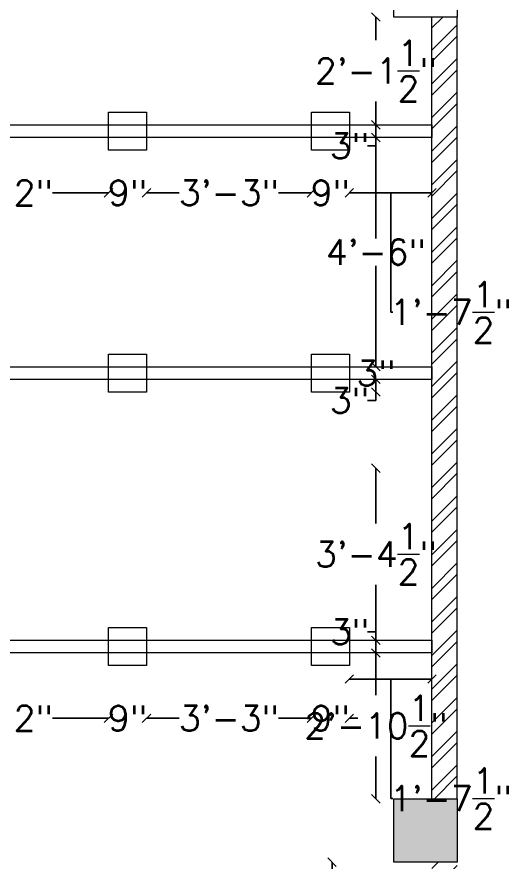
# Model space of a CAD drawing. Header units: inches. Extents: x 111501 to 134888, y 46021 to 52102.
# Drawn here: x 118404.8 to 118522.7, y 48369.1 to 48569 of the extents above; entities that cross this region are included whole.
import ezdxf

# ---------------------------------------------------------------- set-up
doc = ezdxf.new("R2010")
doc.units = ezdxf.units.IN
doc.header["$MEASUREMENT"] = 0
for name, color, linetype, lineweight in [('column', 252, 'Continuous', 9), ('dimension', 250, 'Continuous', 0), ('wall', 7, 'Continuous', 9)]:
    doc.layers.add(name, color=color, linetype=linetype, lineweight=lineweight)
doc.layers.add('false ceiling', color=5, linetype='Continuous')
doc.styles.get("Standard").update_dxf_attribs({"font": 'txt.shx', "height": 6})
doc.dimstyles.new('Standard$0', dxfattribs={"dimtxt": 4, "dimasz": 2, "dimexe": 0.125, "dimexo": 0.125, "dimgap": 0.25, "dimtad": 0, "dimtih": 1, "dimtoh": 1, "dimdec": 1, "dimlfac": -1, "dimzin": 0, "dimdsep": 46, "dimlunit": 4, "dimtxsty": 'Standard', "dimblk": 'OBLIQUE', "dimblk1": 'DOTSMALL', "dimblk2": 'DOTSMALL', "dimcen": 0, "dimse1": 1, "dimse2": 1, "dimadec": 0, "dimazin": 0, "dimtfac": 1, "dimtdec": 1, "dimtofl": 0, "dimtmove": 0, "dimatfit": 3, "dimfxl": 1, "dimtolj": 1, "dimtzin": 0, "dimarcsym": 0})

# ---------------------------------------------------------------- blocks, each defined once
blk = doc.blocks.new('_Oblique')
at = {"color": 0, "linetype": 'ByBlock', "lineweight": -2}
blk.add_line((-0.5, -0.5), (0.5, 0.5), dxfattribs=at)
blk = doc.blocks.new('*D612')
at = {"layer": 'Defpoints', "color": 0, "transparency": 16777216}
for p in [(118499.13, 48569.01), (118489.75, 48543.51), (118499.13, 48543.51)]:
    blk.add_point(p, dxfattribs=at)
at = {"layer": 'dimension', "color": 0, "lineweight": -2, "transparency": 16777216}
for p, q in [((118489.75, 48569.01), (118489.75, 48563.51)), ((118489.75, 48543.51), (118489.75, 48549.01))]:
    blk.add_line(p, q, dxfattribs=at)
at = {"layer": 'dimension', "color": 0, "lineweight": -2, "transparency": 16777216, "xscale": 2, "yscale": 2, "zscale": 2}
for p, rotation in [((118489.75, 48569.01), 90), ((118489.75, 48543.51), 270)]:
    blk.add_blockref('_Oblique', p, dxfattribs=dict(at, rotation=rotation))
at = {"layer": 'dimension', "color": 0, "lineweight": 5, "transparency": 16777216, "insert": (118489.75, 48556.26), "char_height": 6, "attachment_point": 5}
blk.add_mtext('\\A1;2\'-1{\\H1.000000x;\\S1/2;}"', dxfattribs=at)
blk = doc.blocks.new('_DOTSMALL')
at = {"color": 0, "linetype": 'ByBlock', "lineweight": -2, "const_width": 0.5}
blk.add_lwpolyline([(-0.0625, 0, 1), (0.0625, 0, 1)], format="xyb", close=True, dxfattribs=at)
blk = doc.blocks.new('*D613')
at = {"layer": 'Defpoints', "color": 0, "transparency": 16777216}
for p in [(118503.01, 48543.51), (118489.75, 48540.51), (118503.01, 48540.51)]:
    blk.add_point(p, dxfattribs=at)
at = {"layer": 'dimension', "color": 0, "lineweight": -2, "transparency": 16777216}
for p, q in [((118489.75, 48543.51), (118489.75, 48540.51)), ((118489.75, 48540.51), (118489.75, 48538.51)), ((118489.75, 48538.51), (118487.75, 48538.51))]:
    blk.add_line(p, q, dxfattribs=at)
at = {"layer": 'dimension', "color": 0, "lineweight": -2, "transparency": 16777216, "xscale": 2, "yscale": 2, "zscale": 2}
for p, rotation in [((118489.75, 48543.51), 90), ((118489.75, 48540.51), 270)]:
    blk.add_blockref('_Oblique', p, dxfattribs=dict(at, rotation=rotation))
at = {"layer": 'dimension', "color": 0, "lineweight": 5, "transparency": 16777216, "insert": (118483.5, 48538.51), "char_height": 6, "attachment_point": 5}
blk.add_mtext('\\A1;3"', dxfattribs=at)
blk = doc.blocks.new('*D614')
at = {"layer": 'Defpoints', "color": 0, "transparency": 16777216}
for p in [(118501.17, 48486.3), (118489.75, 48483.3), (118499.54, 48483.3)]:
    blk.add_point(p, dxfattribs=at)
at = {"layer": 'dimension', "color": 0, "lineweight": -2, "transparency": 16777216}
for p, q in [((118489.75, 48486.3), (118489.75, 48488.3)), ((118489.75, 48483.3), (118489.75, 48481.3))]:
    blk.add_line(p, q, dxfattribs=at)
at = {"layer": 'dimension', "color": 0, "lineweight": -2, "transparency": 16777216, "xscale": 2, "yscale": 2, "zscale": 2}
for p, rotation in [((118489.75, 48486.3), 270), ((118489.75, 48483.3), 90)]:
    blk.add_blockref('_Oblique', p, dxfattribs=dict(at, rotation=rotation))
at = {"layer": 'dimension', "color": 0, "lineweight": 5, "transparency": 16777216, "insert": (118489.75, 48484.8), "char_height": 6, "attachment_point": 5}
blk.add_mtext('\\A1;3"', dxfattribs=at)
blk = doc.blocks.new('*D615')
at = {"layer": 'Defpoints', "color": 0, "transparency": 16777216}
for p in [(118499.54, 48483.3), (118489.75, 48480.3), (118494.26, 48480.3)]:
    blk.add_point(p, dxfattribs=at)
at = {"layer": 'dimension', "color": 0, "lineweight": -2, "transparency": 16777216}
for p, q in [((118489.75, 48483.3), (118489.75, 48480.3)), ((118489.75, 48480.3), (118489.75, 48478.3)), ((118489.75, 48478.3), (118487.75, 48478.3))]:
    blk.add_line(p, q, dxfattribs=at)
at = {"layer": 'dimension', "color": 0, "lineweight": -2, "transparency": 16777216, "xscale": 2, "yscale": 2, "zscale": 2}
for p, rotation in [((118489.75, 48483.3), 90), ((118489.75, 48480.3), 270)]:
    blk.add_blockref('_Oblique', p, dxfattribs=dict(at, rotation=rotation))
at = {"layer": 'dimension', "color": 0, "lineweight": 5, "transparency": 16777216, "insert": (118483.5, 48478.3), "char_height": 6, "attachment_point": 5}
blk.add_mtext('\\A1;3"', dxfattribs=at)
blk = doc.blocks.new('*D616')
at = {"layer": 'Defpoints', "color": 0, "transparency": 16777216}
for p in [(118494.08, 48462.3), (118489.75, 48421.59), (118495.37, 48421.59)]:
    blk.add_point(p, dxfattribs=at)
at = {"layer": 'dimension', "color": 0, "lineweight": -2, "transparency": 16777216}
for p, q in [((118489.75, 48462.3), (118489.75, 48449.19)), ((118489.75, 48421.59), (118489.75, 48434.69))]:
    blk.add_line(p, q, dxfattribs=at)
at = {"layer": 'dimension', "color": 0, "lineweight": -2, "transparency": 16777216, "xscale": 2, "yscale": 2, "zscale": 2}
for p, rotation in [((118489.75, 48462.3), 90), ((118489.75, 48421.59), 270)]:
    blk.add_blockref('_Oblique', p, dxfattribs=dict(at, rotation=rotation))
at = {"layer": 'dimension', "color": 0, "lineweight": 5, "transparency": 16777216, "insert": (118489.75, 48441.94), "char_height": 6, "attachment_point": 5}
blk.add_mtext('\\A1;3\'-4{\\H1.000000x;\\S1/2;}"', dxfattribs=at)
blk = doc.blocks.new('*D617')
at = {"layer": 'Defpoints', "color": 0, "transparency": 16777216}
for p in [(118499.12, 48418.59), (118489.75, 48384.09), (118499.12, 48384.09)]:
    blk.add_point(p, dxfattribs=at)
at = {"layer": 'dimension', "color": 0, "lineweight": -2, "transparency": 16777216}
for p, q in [((118489.75, 48418.59), (118489.75, 48408.59)), ((118489.75, 48384.09), (118489.75, 48394.09))]:
    blk.add_line(p, q, dxfattribs=at)
at = {"layer": 'dimension', "color": 0, "lineweight": -2, "transparency": 16777216, "xscale": 2, "yscale": 2, "zscale": 2}
for p, rotation in [((118489.75, 48418.59), 90), ((118489.75, 48384.09), 270)]:
    blk.add_blockref('_Oblique', p, dxfattribs=dict(at, rotation=rotation))
at = {"layer": 'dimension', "color": 0, "lineweight": 5, "transparency": 16777216, "insert": (118489.75, 48401.34), "char_height": 6, "attachment_point": 5}
blk.add_mtext('\\A1;2\'-10{\\H1.000000x;\\S1/2;}"', dxfattribs=at)
blk = doc.blocks.new('*D618')
at = {"layer": 'Defpoints', "color": 0, "transparency": 16777216}
for p in [(118489.75, 48421.59), (118495.03, 48421.59), (118495.03, 48418.59)]:
    blk.add_point(p, dxfattribs=at)
at = {"layer": 'dimension', "color": 0, "lineweight": -2, "transparency": 16777216}
for p, q in [((118489.75, 48423.59), (118487.75, 48423.59)), ((118489.75, 48421.59), (118489.75, 48423.59)), ((118489.75, 48418.59), (118489.75, 48421.59))]:
    blk.add_line(p, q, dxfattribs=at)
at = {"layer": 'dimension', "color": 0, "lineweight": -2, "transparency": 16777216, "xscale": 2, "yscale": 2, "zscale": 2}
for p, rotation in [((118489.75, 48421.59), 90), ((118489.75, 48418.59), 270)]:
    blk.add_blockref('_Oblique', p, dxfattribs=dict(at, rotation=rotation))
at = {"layer": 'dimension', "color": 0, "lineweight": 5, "transparency": 16777216, "insert": (118483.5, 48423.59), "char_height": 6, "attachment_point": 5}
blk.add_mtext('\\A1;3"', dxfattribs=at)
blk = doc.blocks.new('*D641')
at = {"layer": 'Defpoints', "color": 0, "transparency": 16777216}
for p in [(118494.01, 48369.09), (118479.39, 48338.09), (118491.76, 48338.09)]:
    blk.add_point(p, dxfattribs=at)
at = {"layer": 'dimension', "color": 0, "lineweight": -2, "transparency": 16777216}
for p, q in [((118479.39, 48369.09), (118479.39, 48356.84)), ((118479.39, 48338.09), (118479.39, 48350.34))]:
    blk.add_line(p, q, dxfattribs=at)
at = {"layer": 'dimension', "color": 0, "lineweight": -2, "transparency": 16777216, "xscale": 2, "yscale": 2, "zscale": 2}
for p, rotation in [((118479.39, 48369.09), 90), ((118479.39, 48338.09), 270)]:
    blk.add_blockref('_Oblique', p, dxfattribs=dict(at, rotation=rotation))
at = {"layer": 'dimension', "color": 0, "lineweight": 5, "transparency": 16777216, "insert": (118479.39, 48353.59), "char_height": 6, "attachment_point": 5}
blk.add_mtext('\\A1;2\'-7"', dxfattribs=at)
blk = doc.blocks.new('*D1380')
at = {"layer": 'Defpoints', "color": 0, "lineweight": 5, "transparency": 16777216}
for p in [(118376.49, 48415.59), (118426.49, 48415.59), (118426.49, 48403.13)]:
    blk.add_point(p, dxfattribs=at)
at = {"layer": 'dimension', "color": 0, "lineweight": -2, "transparency": 16777216}
for p, q in [((118376.49, 48403.13), (118389.74, 48403.13)), ((118426.49, 48403.13), (118413.24, 48403.13))]:
    blk.add_line(p, q, dxfattribs=at)
at = {"layer": 'dimension', "color": 0, "lineweight": -2, "transparency": 16777216, "xscale": 2, "yscale": 2, "zscale": 2, "rotation": 180}
blk.add_blockref('_Oblique', (118376.49, 48403.13), dxfattribs=at)
at = {"layer": 'dimension', "color": 0, "lineweight": -2, "transparency": 16777216, "xscale": 2, "yscale": 2, "zscale": 2}
blk.add_blockref('_Oblique', (118426.49, 48403.13), dxfattribs=at)
at = {"layer": 'dimension', "color": 0, "lineweight": 5, "transparency": 16777216, "insert": (118401.49, 48403.13), "char_height": 6, "attachment_point": 5}
blk.add_mtext('\\A1;4\'-2"', dxfattribs=at)
blk = doc.blocks.new('*D1381')
at = {"layer": 'Defpoints', "color": 0, "lineweight": 5, "transparency": 16777216}
for p in [(118426.49, 48415.59), (118435.49, 48415.59), (118435.49, 48403.13)]:
    blk.add_point(p, dxfattribs=at)
at = {"layer": 'dimension', "color": 0, "lineweight": -2, "transparency": 16777216}
for p, q in [((118426.49, 48403.13), (118424.49, 48403.13)), ((118435.49, 48403.13), (118437.49, 48403.13))]:
    blk.add_line(p, q, dxfattribs=at)
at = {"layer": 'dimension', "color": 0, "lineweight": -2, "transparency": 16777216, "xscale": 2, "yscale": 2, "zscale": 2}
blk.add_blockref('_Oblique', (118426.49, 48403.13), dxfattribs=at)
at = {"layer": 'dimension', "color": 0, "lineweight": -2, "transparency": 16777216, "xscale": 2, "yscale": 2, "zscale": 2, "rotation": 180}
blk.add_blockref('_Oblique', (118435.49, 48403.13), dxfattribs=at)
at = {"layer": 'dimension', "color": 0, "lineweight": 5, "transparency": 16777216, "insert": (118430.99, 48403.13), "char_height": 6, "attachment_point": 5}
blk.add_mtext('\\A1;9"', dxfattribs=at)
blk = doc.blocks.new('*D1382')
at = {"layer": 'Defpoints', "color": 0, "lineweight": 5, "transparency": 16777216}
for p in [(118435.49, 48415.59), (118474.49, 48415.59), (118474.49, 48403.13)]:
    blk.add_point(p, dxfattribs=at)
at = {"layer": 'dimension', "color": 0, "lineweight": -2, "transparency": 16777216}
for p, q in [((118435.49, 48403.13), (118443.24, 48403.13)), ((118474.49, 48403.13), (118466.74, 48403.13))]:
    blk.add_line(p, q, dxfattribs=at)
at = {"layer": 'dimension', "color": 0, "lineweight": -2, "transparency": 16777216, "xscale": 2, "yscale": 2, "zscale": 2, "rotation": 180}
blk.add_blockref('_Oblique', (118435.49, 48403.13), dxfattribs=at)
at = {"layer": 'dimension', "color": 0, "lineweight": -2, "transparency": 16777216, "xscale": 2, "yscale": 2, "zscale": 2}
blk.add_blockref('_Oblique', (118474.49, 48403.13), dxfattribs=at)
at = {"layer": 'dimension', "color": 0, "lineweight": 5, "transparency": 16777216, "insert": (118454.99, 48403.13), "char_height": 6, "attachment_point": 5}
blk.add_mtext('\\A1;3\'-3"', dxfattribs=at)
blk = doc.blocks.new('*D1383')
at = {"layer": 'Defpoints', "color": 0, "lineweight": 5, "transparency": 16777216}
for p in [(118474.49, 48415.59), (118483.49, 48415.59), (118483.49, 48403.13)]:
    blk.add_point(p, dxfattribs=at)
at = {"layer": 'dimension', "color": 0, "lineweight": -2, "transparency": 16777216}
for p, q in [((118474.49, 48403.13), (118472.49, 48403.13)), ((118483.49, 48403.13), (118485.49, 48403.13))]:
    blk.add_line(p, q, dxfattribs=at)
at = {"layer": 'dimension', "color": 0, "lineweight": -2, "transparency": 16777216, "xscale": 2, "yscale": 2, "zscale": 2}
blk.add_blockref('_Oblique', (118474.49, 48403.13), dxfattribs=at)
at = {"layer": 'dimension', "color": 0, "lineweight": -2, "transparency": 16777216, "xscale": 2, "yscale": 2, "zscale": 2, "rotation": 180}
blk.add_blockref('_Oblique', (118483.49, 48403.13), dxfattribs=at)
at = {"layer": 'dimension', "color": 0, "lineweight": 5, "transparency": 16777216, "insert": (118478.99, 48403.13), "char_height": 6, "attachment_point": 5}
blk.add_mtext('\\A1;9"', dxfattribs=at)
blk = doc.blocks.new('*D1384')
at = {"layer": 'Defpoints', "color": 0, "lineweight": 5, "transparency": 16777216}
for p in [(118483.49, 48415.59), (118503.01, 48416.14), (118503.01, 48412.4)]:
    blk.add_point(p, dxfattribs=at)
at = {"layer": 'dimension', "color": 0, "lineweight": -2, "transparency": 16777216}
for p, q in [((118483.49, 48412.4), (118503.01, 48412.4)), ((118493.25, 48412.4), (118493.25, 48384.15)), ((118493.25, 48384.15), (118493.75, 48384.15))]:
    blk.add_line(p, q, dxfattribs=at)
at = {"layer": 'dimension', "color": 0, "lineweight": -2, "transparency": 16777216, "xscale": 2, "yscale": 2, "zscale": 2, "rotation": 180}
blk.add_blockref('_Oblique', (118483.49, 48412.4), dxfattribs=at)
at = {"layer": 'dimension', "color": 0, "lineweight": -2, "transparency": 16777216, "xscale": 2, "yscale": 2, "zscale": 2}
blk.add_blockref('_Oblique', (118503.01, 48412.4), dxfattribs=at)
at = {"layer": 'dimension', "color": 0, "lineweight": 5, "transparency": 16777216, "insert": (118507.5, 48384.15), "char_height": 6, "attachment_point": 5}
blk.add_mtext('\\A1;1\'-7{\\H1.000000x;\\S1/2;}"', dxfattribs=at)
blk = doc.blocks.new('*D1385')
at = {"layer": 'Defpoints', "color": 0, "lineweight": 5, "transparency": 16777216}
for p in [(118489.75, 48540.51), (118494.23, 48540.51), (118501.17, 48486.3)]:
    blk.add_point(p, dxfattribs=at)
at = {"layer": 'dimension', "color": 0, "lineweight": -2, "transparency": 16777216}
for p, q in [((118489.75, 48540.51), (118489.75, 48516.66)), ((118489.75, 48486.3), (118489.75, 48510.16))]:
    blk.add_line(p, q, dxfattribs=at)
at = {"layer": 'dimension', "color": 0, "lineweight": -2, "transparency": 16777216, "xscale": 2, "yscale": 2, "zscale": 2}
for p, rotation in [((118489.75, 48540.51), 90), ((118489.75, 48486.3), 270)]:
    blk.add_blockref('_Oblique', p, dxfattribs=dict(at, rotation=rotation))
at = {"layer": 'dimension', "color": 0, "lineweight": 5, "transparency": 16777216, "insert": (118489.75, 48513.41), "char_height": 6, "attachment_point": 5}
blk.add_mtext('\\A1;4\'-6"', dxfattribs=at)
blk = doc.blocks.new('*D1391')
at = {"layer": 'Defpoints', "color": 0, "lineweight": 5, "transparency": 16777216}
for p in [(118376.49, 48537.51), (118426.49, 48537.51), (118426.49, 48527.42)]:
    blk.add_point(p, dxfattribs=at)
at = {"layer": 'dimension', "color": 0, "lineweight": -2, "transparency": 16777216}
for p, q in [((118376.49, 48527.42), (118389.74, 48527.42)), ((118426.49, 48527.42), (118413.24, 48527.42))]:
    blk.add_line(p, q, dxfattribs=at)
at = {"layer": 'dimension', "color": 0, "lineweight": -2, "transparency": 16777216, "xscale": 2, "yscale": 2, "zscale": 2, "rotation": 180}
blk.add_blockref('_Oblique', (118376.49, 48527.42), dxfattribs=at)
at = {"layer": 'dimension', "color": 0, "lineweight": -2, "transparency": 16777216, "xscale": 2, "yscale": 2, "zscale": 2}
blk.add_blockref('_Oblique', (118426.49, 48527.42), dxfattribs=at)
at = {"layer": 'dimension', "color": 0, "lineweight": 5, "transparency": 16777216, "insert": (118401.49, 48527.42), "char_height": 6, "attachment_point": 5}
blk.add_mtext('\\A1;4\'-2"', dxfattribs=at)
blk = doc.blocks.new('*D1392')
at = {"layer": 'Defpoints', "color": 0, "lineweight": 5, "transparency": 16777216}
for p in [(118426.49, 48537.51), (118435.49, 48537.51), (118435.49, 48527.42)]:
    blk.add_point(p, dxfattribs=at)
at = {"layer": 'dimension', "color": 0, "lineweight": -2, "transparency": 16777216}
for p, q in [((118426.49, 48527.42), (118424.49, 48527.42)), ((118435.49, 48527.42), (118437.49, 48527.42))]:
    blk.add_line(p, q, dxfattribs=at)
at = {"layer": 'dimension', "color": 0, "lineweight": -2, "transparency": 16777216, "xscale": 2, "yscale": 2, "zscale": 2}
blk.add_blockref('_Oblique', (118426.49, 48527.42), dxfattribs=at)
at = {"layer": 'dimension', "color": 0, "lineweight": -2, "transparency": 16777216, "xscale": 2, "yscale": 2, "zscale": 2, "rotation": 180}
blk.add_blockref('_Oblique', (118435.49, 48527.42), dxfattribs=at)
at = {"layer": 'dimension', "color": 0, "lineweight": 5, "transparency": 16777216, "insert": (118430.99, 48527.42), "char_height": 6, "attachment_point": 5}
blk.add_mtext('\\A1;9"', dxfattribs=at)
blk = doc.blocks.new('*D1393')
at = {"layer": 'Defpoints', "color": 0, "lineweight": 5, "transparency": 16777216}
for p in [(118435.49, 48537.51), (118474.49, 48537.51), (118474.49, 48527.42)]:
    blk.add_point(p, dxfattribs=at)
at = {"layer": 'dimension', "color": 0, "lineweight": -2, "transparency": 16777216}
for p, q in [((118435.49, 48527.42), (118443.24, 48527.42)), ((118474.49, 48527.42), (118466.74, 48527.42))]:
    blk.add_line(p, q, dxfattribs=at)
at = {"layer": 'dimension', "color": 0, "lineweight": -2, "transparency": 16777216, "xscale": 2, "yscale": 2, "zscale": 2, "rotation": 180}
blk.add_blockref('_Oblique', (118435.49, 48527.42), dxfattribs=at)
at = {"layer": 'dimension', "color": 0, "lineweight": -2, "transparency": 16777216, "xscale": 2, "yscale": 2, "zscale": 2}
blk.add_blockref('_Oblique', (118474.49, 48527.42), dxfattribs=at)
at = {"layer": 'dimension', "color": 0, "lineweight": 5, "transparency": 16777216, "insert": (118454.99, 48527.42), "char_height": 6, "attachment_point": 5}
blk.add_mtext('\\A1;3\'-3"', dxfattribs=at)
blk = doc.blocks.new('*D1394')
at = {"layer": 'Defpoints', "color": 0, "lineweight": 5, "transparency": 16777216}
for p in [(118483.49, 48539.86), (118474.49, 48537.51), (118483.49, 48527.42)]:
    blk.add_point(p, dxfattribs=at)
at = {"layer": 'dimension', "color": 0, "lineweight": -2, "transparency": 16777216}
for p, q in [((118474.49, 48527.42), (118472.49, 48527.42)), ((118483.49, 48527.42), (118485.49, 48527.42))]:
    blk.add_line(p, q, dxfattribs=at)
at = {"layer": 'dimension', "color": 0, "lineweight": -2, "transparency": 16777216, "xscale": 2, "yscale": 2, "zscale": 2}
blk.add_blockref('_Oblique', (118474.49, 48527.42), dxfattribs=at)
at = {"layer": 'dimension', "color": 0, "lineweight": -2, "transparency": 16777216, "xscale": 2, "yscale": 2, "zscale": 2, "rotation": 180}
blk.add_blockref('_Oblique', (118483.49, 48527.42), dxfattribs=at)
at = {"layer": 'dimension', "color": 0, "lineweight": 5, "transparency": 16777216, "insert": (118478.99, 48527.42), "char_height": 6, "attachment_point": 5}
blk.add_mtext('\\A1;9"', dxfattribs=at)
blk = doc.blocks.new('*D1395')
at = {"layer": 'Defpoints', "color": 0, "lineweight": 5, "transparency": 16777216}
for p in [(118483.49, 48539.86), (118503.01, 48538.25), (118503.01, 48527.42)]:
    blk.add_point(p, dxfattribs=at)
at = {"layer": 'dimension', "color": 0, "lineweight": -2, "transparency": 16777216}
for p, q in [((118483.49, 48527.42), (118503.01, 48527.42)), ((118493.25, 48527.42), (118493.25, 48499.17)), ((118493.25, 48499.17), (118493.75, 48499.17))]:
    blk.add_line(p, q, dxfattribs=at)
at = {"layer": 'dimension', "color": 0, "lineweight": -2, "transparency": 16777216, "xscale": 2, "yscale": 2, "zscale": 2, "rotation": 180}
blk.add_blockref('_Oblique', (118483.49, 48527.42), dxfattribs=at)
at = {"layer": 'dimension', "color": 0, "lineweight": -2, "transparency": 16777216, "xscale": 2, "yscale": 2, "zscale": 2}
blk.add_blockref('_Oblique', (118503.01, 48527.42), dxfattribs=at)
at = {"layer": 'dimension', "color": 0, "lineweight": 5, "transparency": 16777216, "insert": (118507.5, 48499.17), "char_height": 6, "attachment_point": 5}
blk.add_mtext('\\A1;1\'-7{\\H1.000000x;\\S1/2;}"', dxfattribs=at)

msp = doc.modelspace()

# ---------------------------------------------------------------- hatches: boundary and pattern name
at = {"layer": 'column'}
h = msp.add_hatch(color=256, dxfattribs=at)
h.paths.add_polyline_path([(118494.01, 48380.14), (118494.01, 48369.14), (118505.01, 48369.14), (118505.01, 48380.14)])
h.paths.add_polyline_path([(118505.01, 48380.14), (118505.01, 48384.14), (118494.01, 48384.14), (118494.01, 48380.14)])
h.paths.add_polyline_path([(118505.01, 48369.14), (118509.01, 48369.14), (118509.01, 48380.14), (118505.01, 48380.14)])
h.paths.add_polyline_path([(118509.01, 48384.14), (118505.01, 48384.14), (118505.01, 48380.14), (118509.01, 48380.14)])
at = {"layer": 'wall', "lineweight": 5}
h = msp.add_hatch(dxfattribs=at)
h.set_pattern_fill('ANSI32', color=256, scale=15, style=0)
h.set_pattern_definition([(45, (19179.7154, 650.7016), (-3.97747564, 3.97747564), []), (45, (19182.367, 650.7016), (-3.97747564, 3.97747564), [])])
h.paths.add_polyline_path([(118503.01, 48180.16), (118509.01, 48180.16), (118509.01, 48369.09), (118503.01, 48369.09)])
h.paths.add_polyline_path([(118503.01, 47976.23), (118509.01, 47976.23), (118509.01, 48165.16), (118503.01, 48165.16)])
h.paths.add_polyline_path([(118503.01, 48384.09), (118509.01, 48384.09), (118509.01, 48569.01), (118503.01, 48569.01)])
h.paths.add_polyline_path([(118503.01, 47851.23), (118509.01, 47851.23), (118509.01, 47961.23), (118503.01, 47961.23)])

# ---------------------------------------------------------------- linework, layer by layer
at = {"layer": 'column'}
for points in [[(118494.01, 48584.01), (118509.01, 48584.01), (118509.01, 48569.01), (118494.01, 48569.01)], [(118494.01, 48384.09), (118509.01, 48384.09), (118509.01, 48369.09), (118494.01, 48369.09)]]:
    msp.add_lwpolyline(points, close=True, dxfattribs=at)
at = {"layer": 'false ceiling', "lineweight": 5}
for points in [[(118426.49, 48546.51), (118435.49, 48546.51), (118435.49, 48537.51), (118426.49, 48537.51)], [(118474.49, 48546.51), (118483.49, 48546.51), (118483.49, 48537.51), (118474.49, 48537.51)], [(118299.99, 48543.51), (118503.01, 48543.51), (118503.01, 48540.51), (118299.99, 48540.51)], [(118426.49, 48489.3), (118435.49, 48489.3), (118435.49, 48480.3), (118426.49, 48480.3)], [(118474.49, 48489.3), (118483.49, 48489.3), (118483.49, 48480.3), (118474.49, 48480.3)], [(118299.99, 48486.3), (118503.01, 48486.3), (118503.01, 48483.3), (118299.99, 48483.3)], [(118426.49, 48424.59), (118435.49, 48424.59), (118435.49, 48415.59), (118426.49, 48415.59)], [(118474.49, 48424.59), (118483.49, 48424.59), (118483.49, 48415.59), (118474.49, 48415.59)], [(118299.99, 48421.59), (118503.01, 48421.59), (118503.01, 48418.59), (118299.99, 48418.59)]]:
    msp.add_lwpolyline(points, close=True, dxfattribs=at)
at = {"layer": 'wall'}
for p, q in [((118503.01, 48384.09), (118503.01, 48569.01)), ((118509.01, 48384.09), (118509.01, 48569.01))]:
    msp.add_line(p, q, dxfattribs=at)

# ---------------------------------------------------------------- dimensions: what is measured, and where the dimension line sits
at = {"layer": 'dimension', "lineweight": 5}
for base, p1, p2, picture, middle in [((118489.75, 48543.51), (118499.13, 48569.01), (118499.13, 48543.51), '*D612', (118489.75, 48556.26)), ((118489.75, 48540.51), (118503.01, 48543.51), (118503.01, 48540.51), '*D613', (118483.5, 48538.51)), ((118489.75, 48480.3), (118499.54, 48483.3), (118494.26, 48480.3), '*D615', (118483.5, 48478.3)), ((118489.75, 48421.59), (118494.08, 48462.3), (118495.37, 48421.59), '*D616', (118489.75, 48441.94)), ((118489.75, 48421.59), (118495.03, 48418.59), (118495.03, 48421.59), '*D618', (118483.5, 48423.59)), ((118489.75, 48384.09), (118499.12, 48418.59), (118499.12, 48384.09), '*D617', (118489.75, 48401.34)), ((118479.39, 48338.09), (118494.01, 48369.09), (118491.76, 48338.09), '*D641', (118479.39, 48353.59))]:
    dim = msp.add_linear_dim(base=base, p1=p1, p2=p2, angle=90, dimstyle='Standard$0', dxfattribs=at)
    dim.commit()
    dim.dimension.update_dxf_attribs({"geometry": picture, "text_midpoint": middle})
dim = msp.add_linear_dim(base=(118489.75, 48540.51), p1=(118501.17, 48486.3), p2=(118494.23, 48540.51), angle=90, dimstyle='Standard$0', override={"dimtmove": 1}, dxfattribs=at)
dim.commit()
dim.dimension.update_dxf_attribs({"geometry": '*D1385', "text_midpoint": (118489.75, 48513.41)})
for base, p1, p2, picture, middle in [((118483.49, 48527.42), (118474.49, 48537.51), (118483.49, 48539.86), '*D1394', (118478.99, 48527.42)), ((118503.01, 48527.42), (118483.49, 48539.86), (118503.01, 48538.25), '*D1395', (118494, 48499.17)), ((118426.49, 48527.42), (118376.49, 48537.51), (118426.49, 48537.51), '*D1391', (118401.49, 48527.42)), ((118435.49, 48527.42), (118426.49, 48537.51), (118435.49, 48537.51), '*D1392', (118430.99, 48527.42)), ((118474.49, 48527.42), (118435.49, 48537.51), (118474.49, 48537.51), '*D1393', (118454.99, 48527.42)), ((118426.49, 48403.13), (118376.49, 48415.59), (118426.49, 48415.59), '*D1380', (118401.49, 48403.13)), ((118435.49, 48403.13), (118426.49, 48415.59), (118435.49, 48415.59), '*D1381', (118430.99, 48403.13)), ((118474.49, 48403.13), (118435.49, 48415.59), (118474.49, 48415.59), '*D1382', (118454.99, 48403.13)), ((118483.49, 48403.13), (118474.49, 48415.59), (118483.49, 48415.59), '*D1383', (118478.99, 48403.13)), ((118503.01, 48412.4), (118483.49, 48415.59), (118503.01, 48416.14), '*D1384', (118494, 48384.15))]:
    dim = msp.add_linear_dim(base=base, p1=p1, p2=p2, dimstyle='Standard$0', override={"dimtmove": 1}, dxfattribs=at)
    dim.commit()
    dim.dimension.update_dxf_attribs({"geometry": picture, "text_midpoint": middle})
dim = msp.add_linear_dim(base=(118489.75, 48483.3), p1=(118501.17, 48486.3), p2=(118499.54, 48483.3), angle=90, dimstyle='Standard$0', dxfattribs=at)
dim.commit()
dim.dimension.update_dxf_attribs({"geometry": '*D614', "text_midpoint": (118489.75, 48484.8), "dimtype": 160})

doc.saveas('drawing.dxf')
